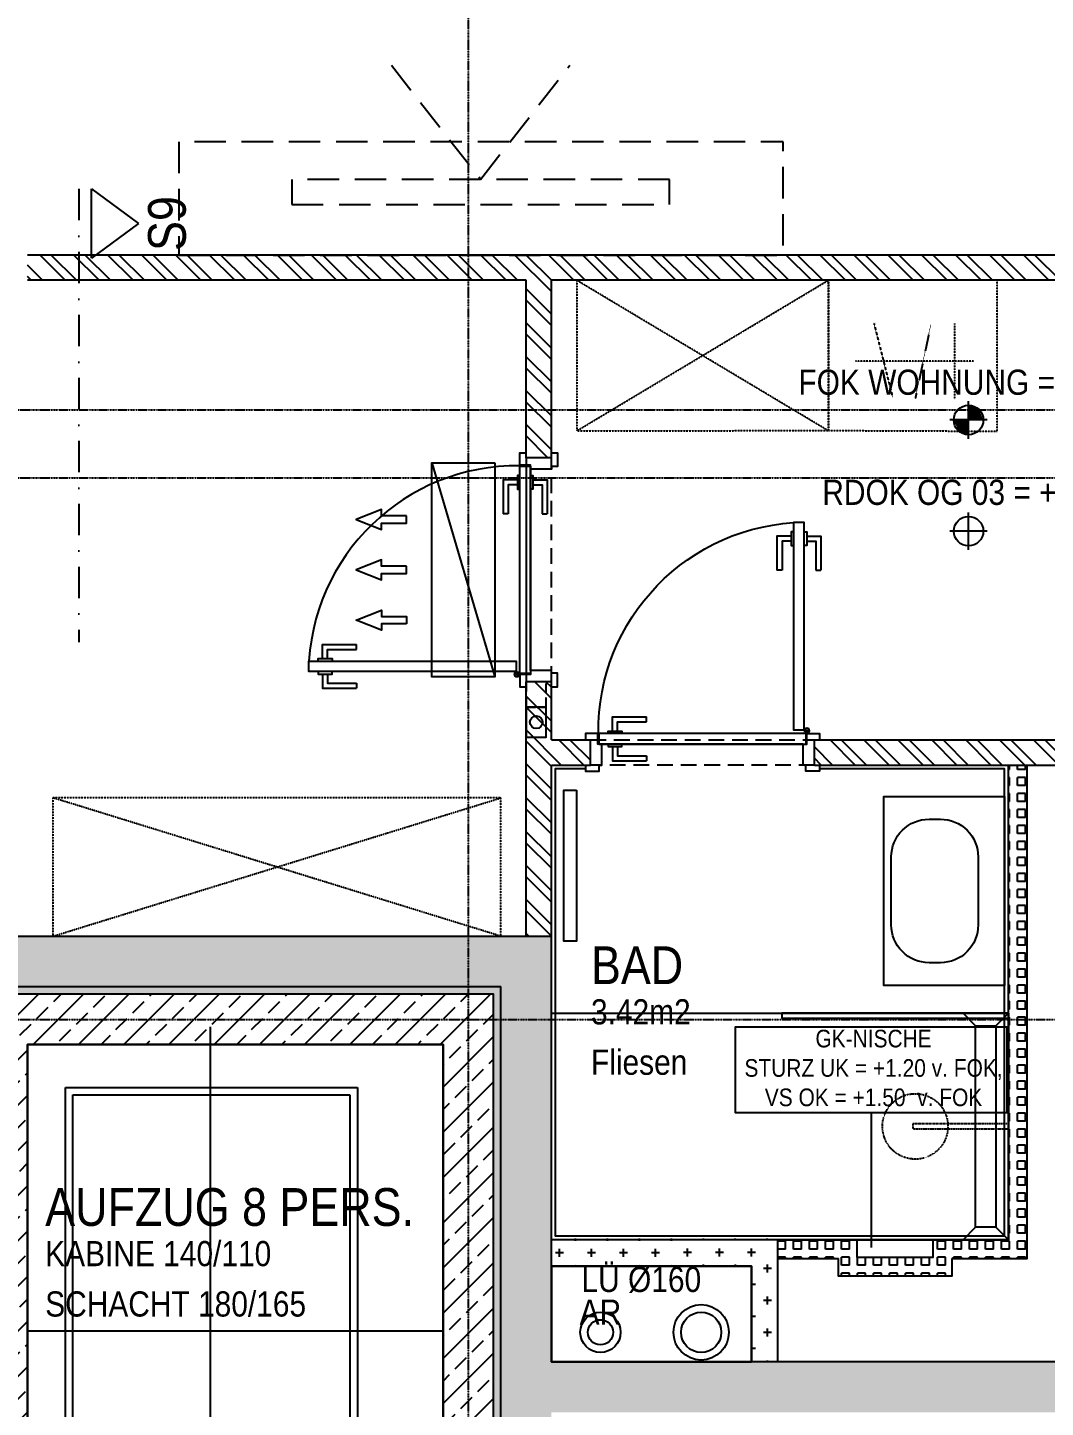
# Model space of a CAD drawing. Header units: millimetres. Extents: x -1798295 to -1733564, y -52013 to 52701.
# Drawn here: x -1750543 to -1746501, y -9183 to -3704 of the extents above; entities that cross this region are included whole.
import ezdxf
from ezdxf.enums import TextEntityAlignment as Align

# ---------------------------------------------------------------- set-up
doc = ezdxf.new("R2010")
doc.units = ezdxf.units.MM
for name, pattern in [('DASHDOT', [1, 0.5, -0.25, 0, -0.25]), ('HIDDEN2', [0.1875, 0.125, -0.0625]), ('STRICHPUNKT', [1, 0.5, -0.25, 0, -0.25]), ('STRICHPUNKTX2', [2, 1, -0.5, 0, -0.5])]:
    doc.linetypes.add(name, pattern=pattern)
for name, color, linetype in [('00-AUF---------M0', 8, 'Continuous'), ('00_HLP---------M0', 6, 'Continuous'), ('00_HLP-G00-L03-M0', 6, 'Continuous'), ('01-ANS-G00-L03-M0', 8, 'Continuous'), ('01-SCH-G00-L03-M0', 8, 'STRICHPUNKTX2'), ('01-SYM-G00-L03-M0', 8, 'Continuous'), ('01-TXT---------M0', 1, 'Continuous'), ('01-TXT---------PP', 1, 'Continuous'), ('01-TXT-G00-L03-M0', 1, 'Continuous'), ('02-ANS-G00-L03-M0', 8, 'Continuous'), ('02-AXO-G00-L03-M0', 8, 'STRICHPUNKT'), ('02-DIM-G00-L03-ACHSEN', 8, 'Continuous'), ('02-FIL-G00-L03-LILA', 223, 'Continuous'), ('02-FIL-G00-L03-ORANGE', 40, 'Continuous'), ('02-FIL-G00-L03-STB', 8, 'Continuous'), ('02-FLI-G00-L03-M0', 141, 'Continuous'), ('02-HID---------M0', 8, 'HIDDEN2'), ('02-TWA-G00-L03-M0', 4, 'Continuous'), ('02-WDA---------M0', 8, 'Continuous'), ('02-ZWA---------M0', 2, 'Continuous'), ('02-ZWA-G00-L03-M0', 2, 'Continuous'), ('03-ANS-G00-L03-M0', 8, 'Continuous'), ('03-SYM-G00-L03-M0', 8, 'Continuous'), ('04-HLP---------M0', 8, 'HIDDEN2'), ('04-STO---------M0', 1, 'Continuous'), ('04-SYM---------EP', 8, 'Continuous'), ('04-SYM-G00-L03-EP', 8, 'Continuous'), ('05-STO--------M0', 1, 'Continuous'), ('05-SYM---------M0', 8, 'Continuous'), ('05-SYM--------M0', 8, 'Continuous'), ('05-SYM-G00-L03-M0', 8, 'Continuous'), ('06-SYM-G00-L03-M0', 8, 'Continuous'), ('07-SAN---------M0', 8, 'Continuous'), ('07-SAN-G00-L03-KLIMA', 8, 'Continuous'), ('07-SAN-G00-L03-M0', 8, 'Continuous'), ('07-SYM-G00-L03-M0', 8, 'STRICHPUNKT'), ('07-TXT---------M0', 8, 'Continuous'), ('07_MOB-G00-L03-M0', 6, 'HIDDEN2')]:
    doc.layers.add(name, color=color, linetype=linetype)
doc.styles.add('ARIAL', font='arial.ttf', dxfattribs={"width": 0.85})
doc.dimstyles.new('pp chromy&schneider', dxfattribs={"dimscale": 0.005, "dimtxt": 25, "dimasz": 10, "dimexe": 0, "dimexo": 0, "dimgap": 5, "dimtad": 1, "dimdec": 1, "dimlfac": 100, "dimrnd": 0.1, "dimzin": 9, "dimdsep": 46, "dimtxsty": 'ARIAL', "dimblk": 'c&s kote', "dimcen": 0, "dimse1": 1, "dimse2": 1, "dimclrd": 8, "dimclrt": 8, "dimadec": 0, "dimazin": 0, "dimtfac": 0.75, "dimtdec": 1, "dimtix": 1, "dimtmove": 2, "dimatfit": 0, "dimldrblk": 'NONE', "dimfxl": 1, "dimtolj": 1, "dimlwd": -1, "dimarcsym": 0})
pattern_1 = [(135, (-2023605.96, -55861.88), (-67.35192, -67.351922), []), (135, (-2023605.96, -55816.97), (-67.35192, -67.351922), [])]

# ---------------------------------------------------------------- blocks, each defined once
blk = doc.blocks.new('LIFT')
at = {"layer": '00-AUF---------M0'}
for p, q in [((1.5, 1.73), (0.34, 1.73)), ((0.34, 1.73), (0.34, 0.3)), ((1.47, 1.7), (0.37, 1.7)), ((0.37, 1.7), (0.37, 0.3)), ((1.47, 0.3), (1.47, 1.7)), ((1.5, 0.3), (1.5, 1.73))]:
    blk.add_line(p, q, dxfattribs=at)
for points in [[(0.34, 0.3), (0.544, 0.3), (0.544, 0.29)], [(1.5, 0.3), (1.444, 0.3), (1.444, 0.19)]]:
    blk.add_lwpolyline(points, dxfattribs=at)
for points in [[(0.994, 0.24), (0.994, 0.285), (0.544, 0.285), (0.544, 0.24)], [(1.444, 0.19), (1.444, 0.235), (0.994, 0.235), (0.994, 0.19)], [(0.044, 0.05), (0.544, 0.05), (0.544, 0.16), (0.044, 0.16)], [(0.994, 0.065), (0.994, 0.11), (0.544, 0.11), (0.544, 0.065)], [(1.444, 0.115), (1.444, 0.16), (0.994, 0.16), (0.994, 0.115)], [(1.594, 0.05), (1.444, 0.05), (1.444, 0.16), (1.594, 0.16), (1.594, 0.05)], [(0, 0.1), (0, 0), (0.044, 0), (0.044, 0.1)], [(1.65, 0.1), (1.65, 0), (1.594, 0), (1.594, 0.1)]]:
    blk.add_lwpolyline(points, close=True, dxfattribs=at)
at = {"layer": '00_HLP---------M0'}
for points in [[(0.924, 0.05), (0.924, 1.97)], [(1.65, 1.9), (1.65, 0.1), (0, 0.1), (0, 1.9), (1.65, 1.9)], [(1.65, 0.763), (0, 0.763)]]:
    blk.add_lwpolyline(points, dxfattribs=at)
blk = doc.blocks.new('01-SQM')
at = {"layer": '01-TXT---------M0', "color": 1, "style": 'ARIAL', "width": 0.85}
blk.add_attdef('ROOM', (0, 0), '', height=0.15, dxfattribs=at)
blk.add_attdef('AREA', text='', height=0.1, dxfattribs=at).set_placement((0, -0.06), align=Align.TOP_LEFT)
at = {"layer": '01-TXT---------PP', "color": 1, "style": 'ARIAL', "width": 0.85}
blk.add_attdef('NR', text='', height=0.15, dxfattribs=at).set_placement((-0.1173, 0), align=Align.RIGHT)
blk.add_attdef('FLOOR', text='', height=0.1, dxfattribs=at).set_placement((0, -0.26), align=Align.TOP_LEFT)
blk = doc.blocks.new('FENSTER_214')
at = {"layer": '02-WDA---------M0'}
for points in [[(-2.19, 0), (-2.19, 0.2)], [(-0.07, 0), (-0.07, 0.2)]]:
    blk.add_lwpolyline(points, dxfattribs=at)
at = {"layer": '04-HLP---------M0', "linetype": 'Continuous'}
for p, q in [((-1.0989, -0.093), (-1.0989, -0.103)), ((-1.0969, -0.105), (-1.0927, -0.1432)), ((-1.0849, -0.105), (-1.0969, -0.105)), ((-1.0969, -0.105), (-1.0729, -0.105)), ((-1.0849, -0.105), (-1.0729, -0.105)), ((-1.0729, -0.105), (-1.0772, -0.1432)), ((-1.0709, -0.093), (-1.0709, -0.103)), ((-1.0907, -0.145), (-1.0792, -0.145)), ((-1.0849, -0.145), (-1.0805, -0.145)), ((-0.0837, -1.0682), (-0.0737, -1.0682)), ((-0.0717, -1.0702), (-0.0335, -1.0744)), ((-0.0717, -1.0942), (-0.0717, -1.0702)), ((-0.0717, -1.0822), (-0.0717, -1.0702)), ((-0.0717, -1.0822), (-0.0717, -1.0942)), ((-0.0717, -1.0942), (-0.0335, -1.0899)), ((-0.0317, -1.088), (-0.0317, -1.0764)), ((-0.0317, -1.0822), (-0.0317, -1.0778)), ((-0.0837, -1.0962), (-0.0737, -1.0962))]:
    blk.add_line(p, q, dxfattribs=at)
for points in [[(-0.0968, -0.0993), (-0.0837, -0.0993), (-0.0837, -0.1763), (-0.172, -0.1763), (-0.172, -0.1372), (-0.1633, -0.1372), (-0.1633, -0.1273), (-0.1377, -0.1273), (-0.1377, -0.1193), (-0.0968, -0.1193)], [(-0.0968, -1.1173), (-0.0837, -1.1173), (-0.0837, -1.0403), (-0.172, -1.0403), (-0.172, -1.0793), (-0.1633, -1.0793), (-0.1633, -1.0893), (-0.1377, -1.0893), (-0.1377, -1.0973), (-0.0968, -1.0973)]]:
    blk.add_lwpolyline(points, close=True, dxfattribs=at)
at = {"layer": '04-HLP---------M0'}
for points in [[(-0.0647, -0.087), (-0.1147, -0.087)], [(-0.0897, -0.062), (-0.0897, -0.112)]]:
    blk.add_lwpolyline(points, dxfattribs=at)
at = {"layer": '04-HLP---------M0', "linetype": 'Continuous'}
for points in [[(-0.172, -0.1763), (-0.172, -1.0403)], [(-0.0837, -1.0403), (-0.0837, -0.1763)]]:
    blk.add_lwpolyline(points, dxfattribs=at)
at = {"layer": '04-HLP---------M0'}
blk.add_circle((-0.0897, -0.087), 0.00474, dxfattribs=at)
at = {"layer": '04-HLP---------M0', "linetype": 'Continuous'}
for centre, radius, start, end in [((-0.0897, -0.087), 1.0303, 179.6068, 269.6163), ((-1.0969, -0.103), 0.002, 180, 270), ((-1.0729, -0.103), 0.002, 270, 0), ((-1.0907, -0.143), 0.002, 186.3402, 270), ((-1.0792, -0.143), 0.002, 270, 353.6598), ((-0.0737, -1.0702), 0.002, 0, 90), ((-0.0737, -1.0942), 0.002, 270, 0), ((-0.0337, -1.0764), 0.002, 0, 83.6598), ((-0.0337, -1.088), 0.002, 276.3402, 0)]:
    blk.add_arc(centre, radius, start, end, dxfattribs=at)
at = {"layer": '04-STO---------M0'}
for points in [[(-2.19, 0.0105), (-2.1231, 0.0105), (-2.1231, -0.0047), (-2.081, -0.0047), (-2.081, -0.093), (-2.158, -0.093), (-2.158, -0.076), (-2.26, -0.076), (-2.26, 0), (-2.19, 0)], [(-1.14, -0.093), (-1.14, -0.076), (-1.112, -0.076), (-1.112, -0.031), (-1.097, -0.031), (-1.097, -0.011), (-1.0851, -0.011), (-1.0851, 0.0105), (-1.1749, 0.0105), (-1.1749, -0.0047), (-1.217, -0.0047), (-1.217, -0.093)], [(0, -0.076), (-0.11, -0.076), (-0.11, -0.031), (-0.125, -0.031), (-0.125, -0.011), (-0.1369, -0.011), (-0.1369, 0.0105), (-0.07, 0.0105), (-0.07, 0), (0, 0)], [(-1.12, -0.0799), (-1.12, -0.093), (-1.043, -0.093), (-1.043, -0.0047), (-1.082, -0.0047), (-1.082, -0.0135), (-1.092, -0.0135), (-1.092, -0.039), (-1.1, -0.039), (-1.1, -0.0799)], [(-0.102, -0.0799), (-0.102, -0.093), (-0.179, -0.093), (-0.179, -0.0047), (-0.14, -0.0047), (-0.14, -0.0135), (-0.13, -0.0135), (-0.13, -0.039), (-0.122, -0.039), (-0.122, -0.0799)]]:
    blk.add_lwpolyline(points, close=True, dxfattribs=at)
at = {"layer": '04-SYM---------EP'}
for points in [[(-2.081, -0.0047), (-1.217, -0.0047)], [(-0.179, -0.0047), (-1.043, -0.0047)], [(-1.217, -0.093), (-2.081, -0.093)], [(-1.043, -0.093), (-0.179, -0.093)]]:
    blk.add_lwpolyline(points, dxfattribs=at)
blk = doc.blocks.new('c&s kote')
at = {"color": 8}
for p, q in [((0, -2), (0, 2)), ((0, 2), (0, -2)), ((-2, 0), (2, 0)), ((2, 0), (-2, 0))]:
    blk.add_line(p, q, dxfattribs=at)
blk.add_circle((0, 0), 0.5, dxfattribs=at)
blk = doc.blocks.new('*D277')
at = {"layer": '02-DIM-G00-L03-ACHSEN', "color": 8, "transparency": 16777216}
blk.add_arc((-1737493.3, 3998.1), 378.3, 0.0076, 89.9924, dxfattribs=at)
at = {"layer": 'Defpoints', "color": 0, "transparency": 16777216}
for p in [(-1737493.3, 6461.8), (-1737165.8, 4187.3), (-1768782.6, 3998.1), (-1735093.3, 3998.1), (-1737493.3, -28465.6)]:
    blk.add_point(p, dxfattribs=at)
at = {"layer": '02-DIM-G00-L03-ACHSEN', "color": 8, "transparency": 16777216, "xscale": 0.05, "yscale": 0.05, "zscale": 0.05}
for p, rotation in [((-1737493.3, 4376.4), 179.9962138351538), ((-1737115.1, 3998.1), 270.0037875515814)]:
    blk.add_blockref('c&s kote', p, dxfattribs=dict(at, rotation=rotation))
at = {"layer": '02-DIM-G00-L03-ACHSEN', "color": 8, "transparency": 16777216, "insert": (-1737225.8, 4265.7), "char_height": 0.125, "attachment_point": 5, "rotation": 315, "style": 'ARIAL'}
blk.add_mtext('\\A1;90.00°', dxfattribs=at)
blk = doc.blocks.new('_None')
blk = doc.blocks.new('*D278')
at = {"layer": '02-DIM-G00-L03-ACHSEN', "color": 8, "transparency": 16777216}
blk.add_arc((-1765663.3, -25395.2), 946.5, 179.3155, 269.997, dxfattribs=at)
at = {"layer": 'Defpoints', "color": 0, "transparency": 16777216}
for p in [(-1765663.3, 6461.8), (-1768706, -25358.7), (-1735093.3, -25762.1), (-1766486.8, -25861.9), (-1765663.3, -28465.6)]:
    blk.add_point(p, dxfattribs=at)
at = {"layer": '02-DIM-G00-L03-ACHSEN', "color": 8, "transparency": 16777216, "xscale": 0.05, "yscale": 0.05, "zscale": 0.05}
for p, rotation in [((-1766609.8, -25383.9), 89.31399766154718), ((-1765663.3, -26341.7), 359.998487369845)]:
    blk.add_blockref('c&s kote', p, dxfattribs=dict(at, rotation=rotation))
at = {"layer": '02-DIM-G00-L03-ACHSEN', "color": 8, "transparency": 16777216, "insert": (-1766336.6, -26060.4), "char_height": 0.125, "attachment_point": 5, "rotation": 314.6562, "style": 'ARIAL'}
blk.add_mtext('\\A1;90.69°', dxfattribs=at)
blk = doc.blocks.new('*D279')
at = {"layer": '02-DIM-G00-L03-ACHSEN', "color": 8, "transparency": 16777216}
blk.add_arc((-1737493.3, -25733.3), 916.3, 270.0031, 359.3094, dxfattribs=at)
at = {"layer": 'Defpoints', "color": 0, "transparency": 16777216}
for p in [(-1737493.3, 6461.8), (-1768706, -25358.7), (-1735093.3, -25762.1), (-1737038.4, -26528.6), (-1737493.3, -28465.6)]:
    blk.add_point(p, dxfattribs=at)
at = {"layer": '02-DIM-G00-L03-ACHSEN', "color": 8, "transparency": 16777216, "xscale": 0.05, "yscale": 0.05, "zscale": 0.05}
for p, rotation in [((-1736577.1, -25744.2), 89.31092105198894), ((-1737493.3, -26649.5), 180.0015639796901)]:
    blk.add_blockref('c&s kote', p, dxfattribs=dict(at, rotation=rotation))
at = {"layer": '02-DIM-G00-L03-ACHSEN', "color": 8, "transparency": 16777216, "insert": (-1736849.4, -26385), "char_height": 0.125, "attachment_point": 5, "rotation": 44.6562, "style": 'ARIAL'}
blk.add_mtext('\\A1;89.31°', dxfattribs=at)
blk = doc.blocks.new('schnittführung')
at = {"color": 4, "linetype": 'DASHDOT', "ltscale": 0.25}
blk.add_line((0.2375, -0.1378), (0.2375, 1.6622), dxfattribs=at)
blk.add_line((0.2375, -0.1378), (0.2375, 1.6622), dxfattribs=at)
blk.add_line((0.2375, -0.1378), (0.2375, 1.6622), dxfattribs=at)
at = {"color": 4}
blk.add_lwpolyline([(0.1875, 0.1378), (0.1875, -0.1378), (0, 0)], close=True, dxfattribs=at)
at = {"layer": '07-TXT---------M0', "color": 9, "style": 'ARIAL', "text_generation_flag": 6, "width": 0.85}
blk.add_attdef('SCHNITT', text='', height=0.15, rotation=270, dxfattribs=at).set_placement((-0.0373, 0), align=Align.CENTER)
blk = doc.blocks.new('TÜR-80_10er-WAND')
at = {"layer": '00_HLP---------M0'}
for points in [[(-0.3575, 0.027), (-0.3575, 0.083), (-0.2225, 0.083)], [(-0.3375, 0.027), (-0.3375, 0.063), (-0.2225, 0.063)], [(-0.2225, 0.063), (-0.2225, 0.083)], [(0.4, 0.017), (-0.4, 0.017)], [(-0.375, 0.017), (-0.375, 0.027), (-0.32, 0.027), (-0.32, 0.017)], [(-0.375, -0.025), (-0.375, -0.035), (-0.32, -0.035), (-0.32, -0.025)], [(-0.3575, -0.035), (-0.3575, -0.091), (-0.2225, -0.091)], [(-0.3375, -0.035), (-0.3375, -0.071), (-0.2225, -0.071)], [(-0.2225, -0.071), (-0.2225, -0.091)]]:
    blk.add_lwpolyline(points, dxfattribs=at)
blk.add_lwpolyline([(0.4115, -0.025), (-0.4115, -0.025), (-0.4115, -0.025), (-0.4115, 0.017), (0.4115, 0.017)], close=True, dxfattribs=at)
at = {"layer": '02-HID---------M0', "ltscale": 0.5}
for points in [[(0.445, 0.1), (-0.445, 0.1)], [(-0.445, 0), (0.445, 0)]]:
    blk.add_lwpolyline(points, dxfattribs=at)
at = {"layer": '02-ZWA---------M0'}
for points in [[(-0.445, 0.1), (-0.445, 0)], [(0.445, 0.1), (0.445, 0)]]:
    blk.add_lwpolyline(points, dxfattribs=at)
at = {"layer": '05-STO--------M0'}
for points in [[(-0.465, 0.1), (-0.465, 0.125), (-0.41, 0.125), (-0.41, 0.1), (-0.4, 0.1), (-0.4, 0.017), (-0.415, 0.017), (-0.415, -0.025), (-0.465, -0.025), (-0.465, 0)], [(0.465, 0.1), (0.465, 0.125), (0.41, 0.125), (0.41, 0.1), (0.4, 0.1), (0.4, 0.017), (0.415, 0.017), (0.415, -0.025), (0.465, -0.025), (0.465, 0)]]:
    blk.add_lwpolyline(points, dxfattribs=at)
at = {"layer": '05-SYM---------M0'}
for points in [[(0.352, -0.8085), (0.296, -0.8085), (0.296, -0.6735)], [(0.316, -0.6735), (0.296, -0.6735)], [(0.352, -0.7885), (0.316, -0.7885), (0.316, -0.6735)], [(0.414, -0.8085), (0.47, -0.8085), (0.47, -0.6735)], [(0.414, -0.7885), (0.45, -0.7885), (0.45, -0.6735)], [(0.45, -0.6735), (0.47, -0.6735)], [(0.362, -0.826), (0.352, -0.826), (0.352, -0.771), (0.362, -0.771)], [(0.404, -0.826), (0.414, -0.826), (0.414, -0.771), (0.404, -0.771)]]:
    blk.add_lwpolyline(points, dxfattribs=at)
at = {"layer": '05-SYM--------M0'}
blk.add_lwpolyline([(0.404, -0.0395), (0.404, -0.8625), (0.404, -0.8625), (0.362, -0.8625), (0.362, -0.0395)], close=True, dxfattribs=at)
for points in [[(0.41, -0.036), (0.42, -0.036)], [(0.415, -0.031), (0.415, -0.041)]]:
    blk.add_lwpolyline(points, dxfattribs=at)
blk.add_circle((0.415, -0.036), 0.01, dxfattribs=at)
blk.add_arc((0.415, -0.036), 0.8282, 176.3309, 266.3309, dxfattribs=at)
blk = doc.blocks.new('01-HK1')
for p, q in [((-0.0005, -0.0742), (-0.0005, 0.0742)), ((0.0737, 0), (-0.0747, 0))]:
    blk.add_line(p, q)
blk.add_circle((-0.0005, 0), 0.0586)
for points in [[(-0.0005, 0.0586), (0.0409, 0.0414), (-0.0005, 0)], [(-0.0005, 0), (0.0581, 0), (0.0409, 0.0414)], [(-0.0591, 0), (-0.0419, -0.0414), (-0.0005, 0)], [(-0.0419, -0.0414), (-0.0005, -0.0586), (-0.0005, 0)]]:
    blk.add_solid(points)
at = {"layer": '01-TXT---------M0', "color": 8, "style": 'ARIAL', "width": 0.85}
blk.add_attdef('HEIGHT', text='', height=0.1, dxfattribs=at).set_placement((0, 0.2), align=Align.TOP_CENTER)
blk = doc.blocks.new('03-rar')
blk.add_circle((0, 0), 0.05)
at = {"layer": '01-TXT---------M0', "color": 8, "style": 'ARIAL', "width": 0.85}
blk.add_attdef('RR', text='', height=0.1, dxfattribs=at).set_placement((0, 0.1), align=Align.CENTER)
blk = doc.blocks.new('01-HK2')
for p, q in [((0, -0.098), (0, 0.098)), ((0.098, 0), (-0.098, 0))]:
    blk.add_line(p, q)
blk.add_circle((0, 0), 0.0773)
at = {"layer": '01-TXT---------M0', "color": 8, "style": 'ARIAL', "width": 0.85}
blk.add_attdef('HEIGHT', text='', height=0.1, rotation=360, dxfattribs=at).set_placement((0, 0.132), align=Align.BOTTOM_CENTER)
blk = doc.blocks.new('TV-240')
at = {"flags": 128}
blk.add_lwpolyline([(0, -2.4), (0, 0), (0.45, 0), (0.45, -2.4)], close=True, dxfattribs=at)
blk.add_lwpolyline([(0.3, -0.4508), (0.3, -1.9508), (0.2, -1.9508), (0.2, -0.4508)], close=True)
blk.add_lwpolyline([(0.7536, -1.5544), (0.3, -1.2008), (0.7536, -0.8472)])
blk = doc.blocks.new('KLIMAGERÄT')
for points in [[(-0.425, 0), (0.425, 0), (0.425, -0.25), (-0.425, -0.25), (-0.425, 0)], [(-0.215, -0.35), (-0.215, -0.45), (-0.24, -0.45), (-0.2, -0.55), (-0.2, -0.55), (-0.16, -0.45), (-0.185, -0.45), (-0.185, -0.35), (-0.215, -0.35)], [(-0.015, -0.35), (-0.015, -0.45), (-0.04, -0.45), (0, -0.55), (0, -0.55), (0.04, -0.45), (0.015, -0.45), (0.015, -0.35), (-0.015, -0.35)], [(0.215, -0.35), (0.215, -0.45), (0.24, -0.45), (0.2, -0.55), (0.2, -0.55), (0.16, -0.45), (0.185, -0.45), (0.185, -0.35), (0.215, -0.35)]]:
    blk.add_lwpolyline(points, close=True)
blk.add_lwpolyline([(-0.425, -0.25), (0.425, 0)])
blk = doc.blocks.new('07_Klimasifon')
at = {"layer": '00_HLP---------M0', "linetype": 'HIDDEN2', "ltscale": 0.3}
blk.add_lwpolyline([(0, -0.1), (0.08, -0.1), (0.08, 0), (0, 0)], close=True, dxfattribs=at)
at = {"layer": '07-SAN---------M0'}
blk.add_lwpolyline([(0, -0.22), (0.08, -0.22), (0.08, -0.1), (0, -0.1)], close=True, dxfattribs=at)
blk.add_circle((0.04, -0.16), 0.025, dxfattribs=at)
blk = doc.blocks.new('07-WT_Sonderwunsch_18-19_2')
blk.add_lwpolyline([(0, 0.375), (0, -0.375), (-0.48, -0.375), (-0.48, 0.375)], close=True)
blk.add_lwpolyline([(-0.105, 0.135), (-0.105, -0.135, -0.414214), (-0.255, -0.285), (-0.3, -0.285, -0.414214), (-0.45, -0.135), (-0.45, 0.135, -0.414214), (-0.3, 0.285), (-0.255, 0.285, -0.414214)], format="xyb", close=True)

msp = doc.modelspace()

# ---------------------------------------------------------------- hatches: boundary and pattern name
at = {"layer": '02-FIL-G00-L03-LILA', "true_color": 0x636466}
h = msp.add_hatch(dxfattribs=at)
h.set_pattern_fill('HONEY', color=251, scale=10, angle=107.046542, style=0)
h.set_pattern_definition([(7e-07, (-1823605.963, -55861.873), (47.625, 27.4963006), [31.75, -63.5]), (120, (-1823605.963, -55861.873), (-47.624995, 27.496309), [31.75, -63.5]), (60, (-1823605.963, -55861.873), (5e-06, 54.99261), [-63.5, 31.75])])
h.paths.add_polyline_path([(-1748663.3324, -7511.8722), (-1750773.3324, -7511.8722), (-1750773.3324, -8791.8722), (-1750743.3324, -8791.8722), (-1750743.3324, -7541.8722), (-1748693.3324, -7541.8722), (-1748693.3324, -9841.8722), (-1748663.3324, -9841.8722)])
at = {"layer": '02-FIL-G00-L03-ORANGE', "true_color": 0x636466}
h = msp.add_hatch(dxfattribs=at)
h.set_pattern_fill('ANSI32', color=251, scale=10, angle=197.046542, style=0)
h.set_pattern_definition(pattern_1)
h.paths.add_polyline_path([(-1746308.3324, -4606.8722), (-1750543.3324, -4606.8722), (-1750543.3324, -4706.8722), (-1748563.3324, -4706.8722), (-1748563.3324, -5411.8722), (-1748463.3324, -5411.8722), (-1748463.3324, -4706.8722), (-1746308.3324, -4706.8722)])
h = msp.add_hatch(dxfattribs=at)
h.set_pattern_fill('ANSI32', color=251, scale=10, angle=197.046542, style=0)
h.set_pattern_definition(pattern_1)
h.paths.add_polyline_path([(-1748463.3324, -6631.8722), (-1748308.3324, -6631.8722), (-1748308.3324, -6531.8722), (-1748463.3324, -6531.8722), (-1748463.3324, -6301.8722), (-1748563.3324, -6301.8722), (-1748563.3324, -7311.8722), (-1748463.3324, -7311.8722)])
h = msp.add_hatch(dxfattribs=at)
h.set_pattern_fill('ANSI32', color=251, scale=10, angle=197.046542, style=0)
h.set_pattern_definition(pattern_1)
h.paths.add_polyline_path([(-1745883.3324, -6531.8722), (-1747418.3324, -6531.8722), (-1747418.3324, -6631.8722), (-1745883.3324, -6631.8722)])
h = msp.add_hatch(dxfattribs=at)
h.set_pattern_fill('SQUARE', color=251, scale=10, angle=197.046542, style=0)
h.set_pattern_definition([(90, (-1823605.963, -55861.873), (-31.75, -4e-07), [31.75, -31.75]), (180, (-1823605.963, -55861.873), (4e-07, -31.75), [31.75, -31.75])])
h.paths.add_polyline_path([(-1746573.3324, -6631.8722), (-1746648.3324, -6631.8722), (-1746648.3324, -8516.8722), (-1746948.3324, -8516.8722), (-1746948.3324, -8586.8722), (-1747248.3324, -8586.8722), (-1747248.3324, -8516.8722), (-1747563.3324, -8516.8722), (-1747563.3324, -8591.8722), (-1747323.3324, -8591.8722), (-1747323.3324, -8661.8722), (-1746873.3324, -8661.8722), (-1746873.3324, -8591.8722), (-1746573.3324, -8591.8722)])
h = msp.add_hatch(dxfattribs=at)
h.set_pattern_fill('CROSS', color=251, scale=10, angle=197.046542, style=0)
h.set_pattern_definition([(90.1423, (-1768365.036, 14923.8), (-63.65752, 63.34209), [31.75, -95.25]), (180.1423, (-1768349.2, 14939.717), (-63.34209, -63.65752), [31.75, -95.25])])
h.paths.add_polyline_path([(-1747563.3324, -8511.8722), (-1748463.3324, -8511.8722), (-1748463.3324, -8616.8722), (-1747668.3324, -8616.8722), (-1747668.3324, -9001.8722), (-1747563.3324, -9001.8722)])
at = {"layer": '02-FIL-G00-L03-STB', "true_color": 0x636466}
h = msp.add_hatch(dxfattribs=at)
h.set_pattern_fill('ANSI33', color=251, scale=20, angle=107.046542, style=0)
h.set_pattern_definition([(45, (-1823605.96, -55861.87), (-89.80256, 89.80256), []), (45, (-1823516.16, -55861.87), (-89.80256, 89.80256), [63.5, -31.75])])
h.paths.add_polyline_path([(-1744643.3324, -8896.8722), (-1744843.3324, -8896.8722), (-1744843.3324, -9001.8722), (-1746273.3324, -9001.8722), (-1748463.3324, -9001.8722), (-1748463.3324, -8621.8722), (-1748463.3324, -7311.8722), (-1750973.3324, -7311.8722), (-1750973.3324, -8521.8722), (-1750973.3324, -8591.8722), (-1755463.3324, -8591.8723), (-1755463.3324, -5591.8723), (-1753293.3324, -5591.8723), (-1753293.3324, -5467.8723), (-1753293.3324, -5467.8723), (-1753293.3324, -5391.8723), (-1755463.3324, -5391.8723), (-1755463.3324, -3891.8723), (-1756403.3324, -3891.8723), (-1756403.3324, -4091.8723), (-1755663.3324, -4091.8723), (-1755663.3324, -5291.8723), (-1755663.3324, -5291.8723), (-1755663.3324, -7691.8723), (-1755663.3324, -8896.8723), (-1755463.3324, -8896.8723), (-1755463.3324, -8791.8723), (-1752473.3324, -8791.8723), (-1752473.3324, -8876.8723), (-1752273.3324, -8876.8723), (-1752273.3324, -8791.8722), (-1750773.3324, -8791.8722), (-1750773.3324, -7511.8722), (-1748663.3324, -7511.8722), (-1748663.3324, -9841.8722), (-1748463.3324, -9841.8722), (-1748463.3324, -9201.8722), (-1747863.3324, -9201.8722), (-1745143.3324, -9201.8722), (-1745143.3324, -9201.8721), (-1744843.3324, -9201.8721), (-1744843.3324, -9736.8721), (-1744843.3324, -9841.8722), (-1744643.3324, -9841.8722), (-1744563.3324, -9841.8722), (-1744563.3324, -9641.8722), (-1744563.3324, -9571.8722), (-1744643.3324, -9571.8722)])
h = msp.add_hatch(dxfattribs=at)
h.set_pattern_fill('ANSI33', color=251, scale=20, angle=107.046542, style=0)
h.set_pattern_definition([(45, (-1823605.96, -55861.87), (-89.80256, 89.80256), []), (45, (-1823516.16, -55861.87), (-89.80256, 89.80256), [63.5, -31.75])])
h.paths.add_polyline_path([(-1748693.3324, -9841.8722), (-1748693.3324, -7541.8722), (-1750743.3324, -7541.8722), (-1750743.3324, -9841.8722), (-1750543.3324, -9841.8722), (-1750543.3324, -7741.8722), (-1748893.3324, -7741.8722), (-1748893.3324, -9841.8722)])

# ---------------------------------------------------------------- linework, layer by layer
at = {"layer": '00_HLP-G00-L03-M0', "color": 251, "true_color": 0x636466}
for centre, radius in [((-1748268.3324, -8884.4078), 80), ((-1747868.3324, -8884.4078), 110)]:
    msp.add_circle(centre, radius, dxfattribs=at)
at = {"layer": '01-ANS-G00-L03-M0', "color": 251, "true_color": 0x636466}
msp.add_lwpolyline([(-1748563.3324, -5411.8722), (-1748563.3324, -6301.8722)], dxfattribs=at)
at = {"layer": '02-ANS-G00-L03-M0', "color": 251, "true_color": 0x636466}
msp.add_lwpolyline([(-1747248.3324, -8516.8722), (-1746948.3324, -8516.8722)], dxfattribs=at)
at = {"layer": '02-AXO-G00-L03-M0', "color": 251, "true_color": 0x636466}
for points in [[(-1748793.3326, 6461.8259), (-1748793.3321, -28465.6159)], [(-1768705.9639, -5221.8725), (-1735093.3324, -5221.872)], [(-1768705.9639, -5491.8725), (-1735093.3324, -5491.872)], [(-1768705.9639, -7641.8725), (-1735093.3324, -7641.872)]]:
    msp.add_lwpolyline(points, dxfattribs=at)
at = {"layer": '02-FLI-G00-L03-M0', "color": 251, "true_color": 0x636466}
msp.add_lwpolyline([(-1748328.3324, -6646.8722), (-1748448.3324, -6646.8722), (-1748448.3324, -8501.8722), (-1746663.3324, -8501.8722), (-1746663.3324, -6646.8722), (-1747398.3324, -6646.8722)], dxfattribs=at)
at = {"layer": '02-TWA-G00-L03-M0', "color": 251, "true_color": 0x636466}
msp.add_line((-1744843.3324, -9001.8722), (-1748463.3324, -9001.8722), dxfattribs=at)
for points in [[(-1750973.3324, -8591.8722), (-1750973.3324, -7311.8722), (-1748463.3324, -7311.8722)], [(-1748463.3324, -9001.8722), (-1748463.3324, -7311.8722)], [(-1750773.3324, -8791.8722), (-1750773.3324, -7511.8722), (-1748663.3324, -7511.8722)], [(-1748663.3324, -9841.8722), (-1748663.3324, -7511.8722)]]:
    msp.add_lwpolyline(points, dxfattribs=at)
msp.add_lwpolyline([(-1748693.3324, -9841.8722), (-1748693.3324, -7541.8722), (-1750743.3324, -7541.8722), (-1750743.3324, -9841.8722), (-1750543.3324, -9841.8722), (-1750543.3324, -7741.8722), (-1748893.3324, -7741.8722), (-1748893.3324, -9841.8722)], close=True, dxfattribs=at)
at = {"layer": '02-ZWA-G00-L03-M0', "color": 251, "true_color": 0x636466}
for p, q in [((-1748563.3324, -7311.8722), (-1748563.3324, -6301.8722)), ((-1748463.3324, -7311.8722), (-1748463.3324, -6631.8722)), ((-1748463.3324, -6631.8722), (-1748308.3324, -6631.8722)), ((-1747418.3324, -6631.8722), (-1745883.3324, -6631.8722)), ((-1747563.3324, -8516.8722), (-1748463.3324, -8516.8722)), ((-1747563.3324, -9001.8722), (-1747563.3324, -8516.8722)), ((-1748463.3324, -8621.8722), (-1747668.3324, -8621.8722)), ((-1747668.3324, -8621.8722), (-1747668.3324, -9001.8722))]:
    msp.add_line(p, q, dxfattribs=at)
for points in [[(-1746308.3324, -4606.8722), (-1750543.3324, -4606.8722)], [(-1748563.3324, -4706.8722), (-1750543.3324, -4706.8722)], [(-1748563.3324, -5411.8722), (-1748563.3324, -4706.8722)], [(-1748463.3324, -5411.8722), (-1748463.3324, -4706.8722)], [(-1746308.3324, -4706.8722), (-1748463.3324, -4706.8722)], [(-1748463.3324, -6531.8722), (-1748463.3324, -6301.8722)], [(-1748463.3324, -6531.8722), (-1748308.3324, -6531.8722)], [(-1747418.3324, -6531.8722), (-1745883.3324, -6531.8722)], [(-1746948.3324, -8516.8722), (-1746648.3324, -8516.8722), (-1746648.3324, -6631.8722)], [(-1746873.3324, -8591.8722), (-1746573.3324, -8591.8722), (-1746573.3324, -6631.8722)], [(-1747563.3324, -8516.8722), (-1747248.3324, -8516.8722)], [(-1746948.3324, -8516.8722), (-1746948.3324, -8586.8722), (-1747248.3324, -8586.8722), (-1747248.3324, -8516.8722)], [(-1747563.3324, -8591.8722), (-1747323.3324, -8591.8722)], [(-1746873.3324, -8591.8722), (-1746873.3324, -8661.8722), (-1747323.3324, -8661.8722), (-1747323.3324, -8591.8722)]]:
    msp.add_lwpolyline(points, dxfattribs=at)
at = {"layer": '03-ANS-G00-L03-M0', "color": 251, "true_color": 0x636466}
msp.add_lwpolyline([(-1748463.3324, -8621.8722), (-1748463.3324, -9001.8722), (-1747668.3324, -9001.8722), (-1747668.3324, -8621.8722)], close=True, dxfattribs=at)
at = {"layer": '07-SAN-G00-L03-M0', "color": 251, "true_color": 0x636466}
msp.add_line((-1748463.3324, -7616.8722), (-1746648.3324, -7616.8722), dxfattribs=at)
for points in [[(-1748363.3324, -6731.8722), (-1748363.3324, -7331.8722), (-1748413.3324, -7331.8722), (-1748413.3324, -6731.8722)], [(-1748463.3324, -8516.8722), (-1748463.3324, -7616.8722), (-1746648.3324, -7616.8722), (-1746648.3324, -8516.8722)], [(-1746698.3324, -8466.8722), (-1746778.3324, -8466.8722), (-1746778.3324, -7666.8722), (-1746698.3324, -7666.8722), (-1746698.3324, -8466.8722)]]:
    msp.add_lwpolyline(points, close=True, dxfattribs=at)
for points in [[(-1746648.3324, -7616.8722), (-1747548.3324, -7616.8722), (-1747548.3324, -7636.8722), (-1746648.3324, -7636.8722)], [(-1746778.3324, -7666.8722), (-1746828.3324, -7616.8722)], [(-1746698.3324, -7666.8722), (-1746648.3324, -7616.8722)], [(-1746828.3324, -8516.8722), (-1746778.3324, -8466.8722)], [(-1746648.3324, -8516.8722), (-1746698.3324, -8466.8722)]]:
    msp.add_lwpolyline(points, dxfattribs=at)
at = {"layer": '07-SAN-G00-L03-M0', "color": 251, "linetype": 'HIDDEN2', "ltscale": 0.5, "true_color": 0x636466}
msp.add_lwpolyline([(-1746648.3324, -8056.8722), (-1747028.3324, -8056.8722), (-1747028.3324, -8076.8722), (-1746648.3324, -8076.8722)], close=True, dxfattribs=at)
msp.add_circle((-1747018.3324, -8066.8722), 130, dxfattribs=at)
at = {"layer": '07-SYM-G00-L03-M0', "color": 251, "linetype": 'Continuous', "true_color": 0x636466}
msp.add_lwpolyline([(-1747732.8102, -7673.0849), (-1747732.8102, -7673.0849), (-1747732.8102, -8011.8722), (-1746653.3324, -8011.8722), (-1746653.3324, -7673.0849)], close=True, dxfattribs=at)
msp.add_lwpolyline([(-1747193.0713, -8011.8722), (-1747193.0713, -8547.8145)], dxfattribs=at)
at = {"layer": '07_MOB-G00-L03-M0', "color": 251, "true_color": 0x636466}
for points in [[(-1748362.6826, -4707.2608), (-1748362.7904, -5305.2738), (-1747362.7905, -5303.7003), (-1747362.8117, -4706.6816)], [(-1747362.8117, -4706.6816), (-1747362.7905, -5303.7003), (-1746692.7895, -5306.4151), (-1746692.6814, -4706.8023), (-1747362.8117, -4706.6816)], [(-1748663.3324, -7311.8722), (-1748663.3324, -6762.3689), (-1750443.3324, -6761.8722), (-1750443.3324, -7311.8722), (-1748663.3324, -7311.8722)]]:
    msp.add_lwpolyline(points, close=True, dxfattribs=at)
for points in [[(-1748362.7904, -5305.2738), (-1747362.8117, -4706.6816)], [(-1747365.2307, -5303.6905), (-1748362.6826, -4707.2608)], [(-1747182.1829, -4878.2741), (-1747108.7773, -5169.1549)], [(-1746956.2501, -4882.1539), (-1747018.0596, -5175.7175)], [(-1746860.4997, -5178.9586), (-1746860.4457, -4878.9586)], [(-1746785.8603, -5028.9708), (-1747256.0496, -5028.8861)], [(-1748663.3324, -7311.8722), (-1750443.3324, -6761.8722)], [(-1750443.3324, -7311.8722), (-1748663.3324, -6762.3689)]]:
    msp.add_lwpolyline(points, dxfattribs=at)

# ---------------------------------------------------------------- block references
at = {"layer": '01-SCH-G00-L03-M0', "color": 251, "true_color": 0x636466}
ref = msp.add_blockref('schnittführung', (-1750102.2386, -4481.8659), dxfattribs=dict(at, xscale=999.9999999999995, yscale=999.9999999999995, zscale=999.9999999999995, rotation=180.0000006948388))
ref.add_attrib('SCHNITT', 'S9', dxfattribs={"layer": '07-TXT---------M0', "color": 9, "height": 150, "rotation": 90.0000007, "style": 'ARIAL', "width": 0.85}).set_placement((-1750064.9794, -4481.8659), align=Align.TOP_CENTER)
at = {"layer": '01-SYM-G00-L03-M0', "color": 251, "true_color": 0x636466, "xscale": 999.9999999999995, "yscale": 999.9999999999995, "zscale": 999.9999999999995, "rotation": 4.1967718438e-05}
msp.add_blockref('01-HK1', (-1746805.9639, -5261.8722), dxfattribs=at).add_auto_attribs({'HEIGHT': 'FOK WOHNUNG = +9.77'})
at = {"layer": '01-SYM-G00-L03-M0', "color": 251, "true_color": 0x636466}
ref = msp.add_blockref('01-HK2', (-1746806.4744, -5703.2797), dxfattribs=dict(at, xscale=757.5757580601241, yscale=757.5757580654307, zscale=757.5757580681659, rotation=7.109025043e-07))
ref.add_attrib('HEIGHT', 'RDOK OG 03 = +9.63', dxfattribs={"layer": '01-TXT---------M0', "color": 8, "height": 100, "rotation": 0.0000007, "style": 'ARIAL', "width": 0.85}).set_placement((-1746806.4744, -5629.061), align=Align.BOTTOM_CENTER)
at = {"layer": '01-TXT-G00-L03-M0', "color": 251, "true_color": 0x636466, "xscale": 999.9999999999995, "yscale": 999.9999999999995, "zscale": 999.9999999999995}
for p, rotation, values in [((-1748305.9639, -7501.8722), 6.799175784e-07, {'ROOM': 'BAD', 'AREA': '3.42m2', 'FLOOR': 'Fliesen'}), ((-1750473.3358, -8461.8722), 6.927013867e-07, {'ROOM': 'AUFZUG 8 PERS.', 'AREA': 'KABINE 140/110', 'FLOOR': 'SCHACHT 180/165'})]:
    msp.add_blockref('01-SQM', p, dxfattribs=dict(at, rotation=rotation)).add_auto_attribs(values)
at = {"layer": '03-SYM-G00-L03-M0', "color": 251, "true_color": 0x636466}
ref = msp.add_blockref('03-rar', (-1747868.3324, -8884.4078), dxfattribs=dict(at, xscale=1600.000000317083, yscale=1600.000000311225, zscale=1600.000000298865, rotation=6.92603666e-07))
ref.add_attrib('RR', 'LÜ %%C160', dxfattribs={"layer": '01-TXT---------M0', "color": 8, "height": 100, "rotation": 0.0000007, "style": 'ARIAL', "width": 0.85}).set_placement((-1747868.3324, -8724.4078), align=Align.RIGHT)
ref = msp.add_blockref('03-rar', (-1748268.3324, -8884.4078), dxfattribs=dict(at, xscale=999.9999999999995, yscale=999.9999999999995, zscale=999.9999999999995, rotation=6.923291714e-07))
ref.add_attrib('RR', 'AR', dxfattribs={"layer": '01-TXT---------M0', "color": 8, "height": 100, "rotation": 0.0000007, "style": 'ARIAL', "width": 0.85}).set_placement((-1748268.3324, -8854.4078), align=Align.CENTER)
at = {"layer": '04-SYM-G00-L03-EP', "color": 251, "true_color": 0x636466, "xscale": 999.9999999999995, "yscale": 999.9999999999995, "zscale": 999.9999999999995, "rotation": 90.00000068280148}
msp.add_blockref('FENSTER_214', (-1750743.3325, -1991.8722), dxfattribs=at)
at = {"layer": '05-SYM-G00-L03-M0', "color": 251, "true_color": 0x636466, "yscale": 999.9999999999995, "zscale": 999.9999999999995}
for p, xscale, rotation in [((-1748563.3324, -5856.8722), 999.9999999999995, 270.0000004712374), ((-1747863.3324, -6531.8722), -999.9999999999995, 180.0000008865234)]:
    msp.add_blockref('TÜR-80_10er-WAND', p, dxfattribs=dict(at, xscale=xscale, rotation=rotation))
at = {"layer": '06-SYM-G00-L03-M0', "color": 251, "true_color": 0x636466, "xscale": -999.9999999999995, "yscale": 999.9999999999995, "zscale": 999.9999999999995, "rotation": 6.923167639e-07}
msp.add_blockref('LIFT', (-1748893.3324, -9641.8722), dxfattribs=at)
at = {"layer": '07-SAN-G00-L03-KLIMA', "color": 251, "true_color": 0x636466, "xscale": 999.9999999999995, "yscale": 999.9999999999995, "zscale": 999.9999999999995}
for name, p, rotation in [('KLIMAGERÄT', (-1748688.3324, -5856.8722), 270.0000006751889), ('07_Klimasifon', (-1748563.3324, -6301.8722), 0.0009618479307811)]:
    msp.add_blockref(name, p, dxfattribs=dict(at, rotation=rotation))
at = {"layer": '07-SAN-G00-L03-M0', "color": 251, "true_color": 0x636466, "xscale": 999.9999999999995, "yscale": 999.9999999999995, "zscale": 999.9999999999995, "rotation": 6.927013867e-07}
msp.add_blockref('07-WT_Sonderwunsch_18-19_2', (-1746663.3324, -7131.8722), dxfattribs=at)
at = {"layer": '07_MOB-G00-L03-M0', "color": 251, "true_color": 0x636466, "xscale": -999.9999999999995, "yscale": 999.9999999999995, "zscale": 999.9999999999995, "rotation": 270.0000004431474}
msp.add_blockref('TV-240', (-1747543.3324, -4606.8722), dxfattribs=at)

# ---------------------------------------------------------------- texts
at = {"layer": '07-SYM-G00-L03-M0', "color": 251, "linetype": 'Continuous', "true_color": 0x636466, "insert": (-1747183.7856, -7683.0849), "char_height": 70, "width": 1470, "attachment_point": 2, "rotation": 0.0000007, "style": 'ARIAL'}
msp.add_mtext('GK-NISCHE \\PSTURZ UK = +1.20 v. FOK, \\PVS OK = +1.50  v. FOK', dxfattribs=at)

# ---------------------------------------------------------------- dimensions: what is measured, and where the dimension line sits
at = {"layer": '02-DIM-G00-L03-ACHSEN', "color": 251, "true_color": 0x636466}
for base, line1, line2, picture, middle in [((-1737165.7549, 4187.2537), ((-1768782.5963, 3998.1263), (-1735093.3325, 3998.1267)), ((-1737493.3326, 6461.8261), (-1737493.3321, -28465.6157)), '*D277', (-1737225.8037, 4265.6555)), ((-1737038.3742, -26528.5927), ((-1737493.3326, 6461.8261), (-1737493.3321, -28465.6157)), ((-1768705.9637, -25358.7014), (-1735093.3322, -25762.0526)), '*D279', (-1736849.392, -26384.9664)), ((-1766486.8046, -25861.902), ((-1765663.3326, 6461.8257), (-1765663.3321, -28465.6161)), ((-1768705.9637, -25358.7014), (-1735093.3322, -25762.0526)), '*D278', (-1766336.5652, -26060.4157))]:
    dim = msp.add_angular_dim_2l(base=base, line1=line1, line2=line2, dimstyle='pp chromy&schneider', override={"dimzin": 8, "dimadec": 2}, dxfattribs=at)
    dim.commit()
    dim.dimension.update_dxf_attribs({"geometry": picture, "text_midpoint": middle})

doc.saveas('drawing.dxf')
